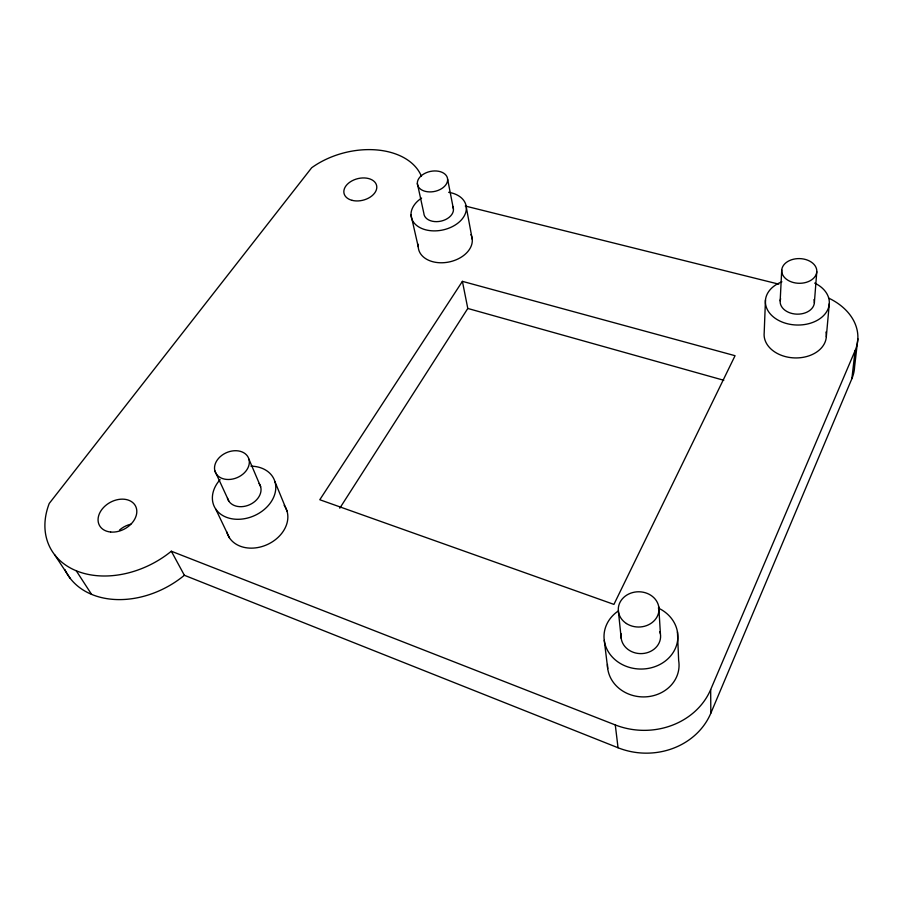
<?xml version="1.0" encoding="UTF-8"?>
<svg xmlns="http://www.w3.org/2000/svg" width="903" height="903" viewBox="0 0 903 903"><rect width="100%" height="100%" fill="white"/><g stroke="black" fill="none" stroke-linecap="round" stroke-linejoin="round"><path stroke-width="1.35" d="M765.473 299.988L764.186 332.947A31.131 22.744 2.2 0 0 796.604 357.938A31.131 22.744 2.2 0 0 825.929 332.044M780.169 300.823L781.738 269.941M814.359 302.776L816.786 271.758A17.552 12.349 1.2 0 0 791.276 259.861A17.552 12.349 1.2 0 0 789.707 281.205A17.552 12.349 1.2 0 0 816.786 271.758M826.313 336.83L829.304 303.622M64.847 569.511A81.778 61.201 -28.7 0 0 184.37 575.279L618.047 747.763A69.734 62.792 3 0 0 710.83 713.201L851.879 378.684L855.107 350.612A62.284 45.511 2.2 0 0 828.841 298.182M857.85 338.794L854.577 366.957A60.851 45.184 2.7 0 1 851.879 378.684M710.83 713.201L710.672 689.576L855.107 350.612M339.788 508.208L467.799 308.454L462.404 281.352L735.053 355.703L613.927 604.4L319.797 499.731L462.404 281.352M465.271 206.031L778.792 284.152M467.799 308.454L723.788 380.276M421.464 176.401A69.192 46.008 -14.3 0 0 311.67 167.755L49.236 503.456A83.731 61.686 -28.1 0 0 77.252 571.181A83.731 61.686 -28.1 0 0 171.333 551.225L615.282 724.94A71.63 63.774 1.8 0 0 710.672 689.576M54.53 554.611L70.163 578.304M76.258 570.775L91.564 594.355M171.333 551.225L184.37 575.279M215.704 509.055L229.497 537.928M214.858 470.835L228.91 501.267M248.935 459.175A18.049 13.579 -23.6 0 1 226.664 479.425A18.049 13.579 -23.6 0 1 220.174 456.726A18.049 13.579 -23.6 0 1 248.935 459.175L260.617 486.638M274.952 481.694L287.019 511.098M411.012 214.993L418.258 246.858M417.355 183.501L423.823 213.21A15.001 10.204 -11.8 0 0 441.206 221.088A15.001 10.204 -11.8 0 0 452.753 206.482M447.628 179.212A15.328 10.215 -11.8 0 1 425.55 191.413A15.328 10.215 -11.8 0 1 424.308 173.658A15.328 10.215 -11.8 0 1 447.628 179.212L453.441 209.056M466.309 207.25L472.269 239.385M615.282 724.94L618.047 747.763M604.265 640.351L607.719 668.615M618.431 611.613L621.208 638.376M658.772 606.861L660.409 633.816M677.442 631.829L678.65 660.465A35.793 31.865 1.7 0 1 645.769 696.856A35.793 31.865 1.7 0 1 607.471 664.461M119.501 530.072A19.99 14.967 -29.2 0 1 130.811 524.203M284.152 505.296A31.955 24.912 -24.6 0 1 267.627 544.419A31.955 24.912 -24.6 0 1 226.822 531.98M470.937 234.599A27.327 19.008 -11.8 0 1 448.283 262.13A27.327 19.008 -11.8 0 1 418.36 244.329M658.321 608.058A36.921 32.418 0.5 0 1 670.703 655.871A36.921 32.418 0.5 0 1 615.056 659.698A36.921 32.418 0.5 0 1 618.555 610.789M659.867 631.592A19.776 17.36 0.5 0 1 642.191 653.58A19.776 17.36 0.5 0 1 621.23 633.85M814.675 283.091A31.977 22.914 1.7 0 1 821.041 317.845A31.977 22.914 1.7 0 1 772.279 315.971A31.977 22.914 1.7 0 1 781.908 281.826M814.009 299.57A17.134 12.27 1.7 0 1 796.988 314.154A17.134 12.27 1.7 0 1 780.632 298.724M448.667 192.305A27.993 19.053 -11.8 0 1 462.302 218.819A27.993 19.053 -11.8 0 1 420.279 227.793A27.993 19.053 -11.8 0 1 421.599 198.084M250.932 466.151A32.858 25.149 -24 0 1 273.496 497.587A32.858 25.149 -24 0 1 227.567 517.701A32.858 25.149 -24 0 1 220.084 479.662M259.093 483.477A17.597 13.466 -24 0 1 249.804 504.642A17.597 13.466 -24 0 1 227.432 498.072M626.411 623.521A20.351 17.631 -0.4 0 0 658.829 611.478A20.351 17.631 -0.4 0 0 630.633 593.203A20.351 17.631 -0.4 0 0 626.411 623.521M352.046 200.342A16.762 11.096 -14.1 0 0 376.799 187.214A16.762 11.096 -14.1 0 0 352.114 180.781A16.762 11.096 -14.1 0 0 352.046 200.342M110.629 532.025A20.476 15.091 -28.6 0 0 136.556 508.931A20.476 15.091 -28.6 0 0 105.143 505.94A20.476 15.091 -28.6 0 0 110.629 532.025"/></g></svg>
